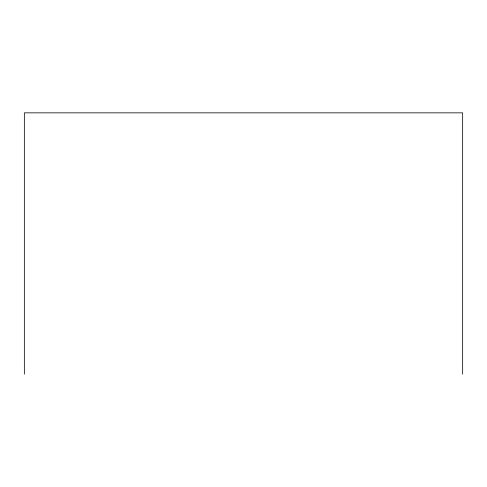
<?xml version="1.0" encoding="UTF-8"?>
<svg xmlns="http://www.w3.org/2000/svg" width="487" height="487" viewBox="0 0 487 487"><rect width="100%" height="100%" fill="white"/><g stroke="black" fill="none" stroke-linecap="round" stroke-linejoin="round"><path stroke-width="0.73" d="M462.65 374.15L462.65 112.85L24.35 112.85L24.35 374.15"/></g></svg>
